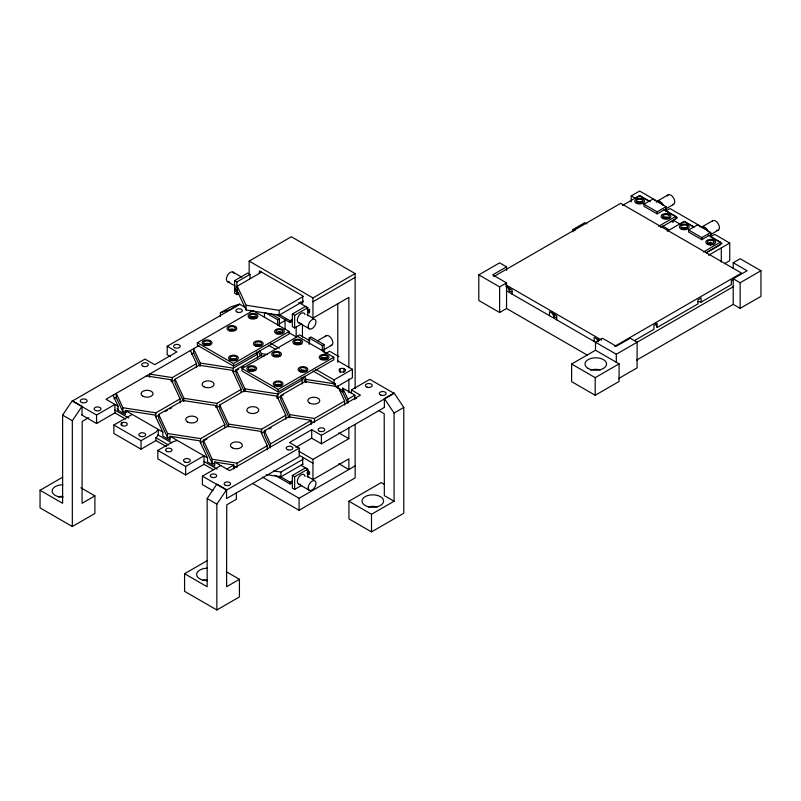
<?xml version="1.0" encoding="UTF-8"?>
<svg xmlns="http://www.w3.org/2000/svg" width="801" height="801" viewBox="0 0 801 801"><rect width="100%" height="100%" fill="white"/><g stroke="black" fill="none" stroke-linecap="round" stroke-linejoin="round"><path stroke-width="1.2" d="M285.076 329.321L285.076 319.319M296.17 336.971L296.17 326.968M302.448 337.161L302.448 324.665M307.003 314.683L312.951 318.117L312.951 297.942L355.143 273.572L291.354 236.746L249.161 261.106L249.161 274.162M307.003 476.144L312.951 479.579L312.951 459.404L348.856 438.668L348.856 427.474M337.772 388.495L337.772 386.002M337.772 362.242L337.772 303.469M348.866 392.62L348.866 378.953M348.866 367.829L348.866 297.371L312.951 318.117M355.143 388.505L355.143 273.572M80.911 487.799L94.898 495.879L94.898 513.491L72.33 526.517L40.05 507.884L40.05 490.272L62.618 503.298L62.618 415.118L72.33 400.66L82.042 406.267L82.042 415.118M72.33 526.517L72.33 420.725L82.042 406.267M226.513 571.864L239.429 579.313L239.429 596.925L216.851 609.962L184.57 591.328L184.57 573.706L207.149 586.743L207.149 498.562L216.851 484.094L226.563 489.701L226.563 498.562L299.224 456.6L299.224 448.129L289.521 442.522L311.709 429.716L321.411 435.323L394.082 393.371L369.812 379.354L351.439 389.957L351.439 393.351M216.851 609.962L216.851 504.159L226.563 489.701M155.945 440.58L155.945 437.757L158.288 435.113L158.288 429.456L155.945 432.099L141.036 440.71L113.862 425.021L113.862 433.491L141.036 449.181L155.945 440.58L166.448 446.648M238.908 293.446L236.886 294.618L234.593 293.296L234.593 280.64L247.769 273.041L250.062 274.363L250.062 278.718M234.593 280.64L236.886 281.962L250.062 274.363M303.379 301.186L279.189 315.153L246.127 310.037L237.276 290.953L237.276 286.157L261.466 272.18M220.395 312.821L230.107 307.214L239.809 303.959L230.107 309.566L220.395 312.821L220.395 316.555M170.423 356.615L167.189 354.753L167.189 346.272L239.849 304.32L245.106 307.354M197.366 342.758L253.016 310.628L289.121 331.474L289.121 333.987L233.471 366.117L197.366 345.271L197.366 342.758L233.471 363.604L289.121 331.474M198.988 345.581L106.002 399.268L118.147 406.277L118.147 410.332L125.367 414.497L125.367 410.442L154.903 415.018L162.823 432.069L162.823 436.124L170.042 440.29L170.042 436.245L199.579 440.81L207.499 457.862L207.499 461.917L214.718 466.082L214.718 462.037L233.862 465.001L233.862 469.046M114.082 398.658L116.215 397.426L116.215 393.371L122.873 407.719L122.873 411.764L126.548 412.335M191.459 353.982L193.602 352.75L193.602 348.695L200.25 363.043L200.25 366.077M88.691 417.671L82.213 421.406L82.072 503.288L94.898 495.879M167.189 346.272L176.891 351.879L154.703 364.695L145.001 359.088L72.33 401.041L96.561 415.028L114.923 404.425L114.923 412.895L96.561 423.499L81.812 414.988M237.276 286.157L246.127 305.241L279.189 310.347L303.379 296.38M149.617 377.131L149.617 374.087L172.275 377.591L196.465 363.624L190.398 350.548M265.501 312.76L277.657 319.779L279.419 318.768L279.419 325.987M183.379 401.201L175.049 383.248L175.049 379.193L199.239 365.226L232.29 370.342L241.141 389.416L241.141 392.46M175.429 379.824L172.275 381.646L172.275 377.591M312.951 301.747L355.143 277.406M301.737 323.864L294.648 327.959L292.355 326.638L292.355 313.992L305.531 306.382L307.814 307.704L307.814 315.754M279.108 324.005L286.037 320M292.355 313.992L294.648 315.314L307.814 307.704M279.399 314.603L290.062 320.76L292.355 319.439M307.634 310.608L309.747 309.396M276.195 314.513L290.062 322.523L292.355 321.201M307.634 312.37L309.747 311.158M113.862 425.021L132.235 414.407M122.873 407.719L155.925 412.825L180.115 398.858L171.254 379.784L146.413 375.939M200.25 363.043L233.301 368.15L257.491 354.182L256.45 351.939M169.992 437.937L167.549 437.566L158.698 418.482L158.698 414.427L182.888 400.46L215.93 405.576L224.791 424.65L224.791 427.694M244.405 391.759L236.075 373.807L236.075 369.752L260.265 355.784L263.94 356.355M159.079 415.058L155.925 416.88L155.925 412.825M165.386 411.414L167.489 410.202M169.592 408.991L171.694 407.769M238.558 369.171L233.301 372.205L233.301 368.15M241.712 367.349L243.824 366.127M242.042 368.55L297.692 336.42L333.797 357.266L333.797 359.779L278.147 391.909L242.042 371.063L242.042 368.55L278.147 389.396L333.797 357.266M40.05 490.272L62.618 477.236M309.166 344.47L309.166 337.972L310.918 336.951L324.095 344.56L324.095 352.991M317.426 340.795L326.337 335.659M175.049 379.193L183.9 398.277L216.951 403.384L241.141 389.416M309.166 337.972L322.332 345.571L324.095 344.56M228.055 427.003L219.724 409.041L219.724 404.986L243.915 391.018L276.966 396.135L285.817 415.218L285.817 419.263M220.105 405.616L216.951 407.439L216.951 403.384M323.794 349.797L331.704 345.221M213.446 469.776L204.005 464.32L185.632 474.933L157.847 458.893L157.847 450.412L172.756 441.812L177.341 440.46M325.366 353.702L329.622 351.249L338.913 356.615M587.353 355.153L506.542 308.495L499.614 312.5L478.808 300.495L478.808 274.873L499.614 262.858L506.542 266.863L506.542 270.297M158.698 414.427L167.549 433.511L200.6 438.618L224.791 424.65M236.075 369.752L244.926 388.835L277.977 393.942L302.167 379.974L301.126 377.732M214.588 463.719L212.225 463.358L203.374 444.275L203.374 440.22L227.564 426.252L260.615 431.369L267.264 445.716L267.264 449.761M289.081 417.561L280.75 399.599L280.75 395.544L304.941 381.576L337.992 386.693L344.65 401.041L344.65 405.086M206.908 439.028L200.6 442.673L200.6 438.618M283.234 394.963L277.977 397.997L277.977 393.942M506.542 266.863L492.675 274.873L506.542 282.883L506.542 308.495M573.035 231.839L573.035 229.486L584.82 222.688L586.903 223.89M631.208 201.912L631.208 195.905L639.639 191.038L655.418 200.15M493.756 276.605L620.685 203.324L741.536 273.101L614.607 346.382M622.517 205.426L639.639 195.544L650.262 201.672M641.661 201.692L639.528 202.923L637.446 201.722M315.804 369.391L334.017 379.904L352.39 369.301L337.772 360.85M157.847 450.412L185.632 466.452L204.005 455.849L204.005 464.32M478.808 274.873L499.614 286.878L506.542 282.883M219.724 404.986L228.575 424.069L261.627 429.186L285.817 415.218M656.339 202.252A5.487 3.174 60 0 1 657.2 201.171L668.084 194.883M336.18 387.133L352.39 377.772L352.39 369.301M270.468 447.919L264.4 434.833L264.4 430.778L288.59 416.81L311.249 420.325L311.249 424.37M265.832 430.808L261.627 433.231L261.627 429.186M268.986 428.986L271.088 427.764M664.279 209.772L657.15 213.887L643.974 206.278L643.974 204.215L657.15 211.824L666.042 206.688L666.042 211.514M212.916 490.683L202.423 484.625L202.423 476.154L220.796 465.541M665.541 209.021L673.461 204.455M226.853 469.046L233.862 465.001M203.374 440.22L212.225 459.303L237.066 463.148L267.264 445.716M270.468 446.898L270.468 443.864L311.249 420.325M280.75 395.544L289.612 414.628L314.453 418.472L344.65 401.041M354.863 395.143L342.718 388.135L342.718 392.18L347.854 403.243L347.854 399.188L354.863 395.143L354.863 399.659M658.622 226.272L675.744 216.39L675.744 218.903L660.765 227.554M671.008 221.096L673.16 222.338L673.16 220.125L677.436 217.662L665.821 210.953L669.976 208.55L700.094 225.942M667.193 231.219L684.314 221.336L693.876 226.853M295.859 447.338L311.709 438.187L321.411 443.794L384.46 407.399M384.37 407.449L384.37 398.588L394.082 392.981L403.784 407.449L403.784 513.241L371.504 531.884L348.936 518.848L348.936 501.236L381.216 482.592L384.42 484.445M299.224 448.129L226.563 490.082L202.423 476.154M686.337 227.484L684.204 228.716L682.122 227.514M701.235 227.604A5.487 3.174 60 0 1 701.876 226.963L712.76 220.675M273.562 470.918L280.901 472.059L302.998 459.303M266.212 474.582L280.901 476.855L302.998 464.109M348.936 501.236L371.504 514.262L394.082 501.236L394.082 413.046L403.784 407.449M708.955 235.564L701.826 239.679L688.65 232.07L688.65 230.007L701.826 237.617L710.717 232.48L710.717 236.095M301.737 485.336L294.638 489.431L292.355 488.109L292.355 475.454L305.531 467.844L307.814 469.166L307.814 477.216M710.217 234.813L718.137 230.247M292.355 475.454L294.638 476.775L307.814 469.166M279.399 476.064L290.062 482.222L292.355 480.9M275.133 475.363L290.062 483.984L292.355 482.663M307.634 473.842L309.747 472.62M708.955 243.144L710.717 242.122M703.298 252.065L720.419 242.182L720.419 244.695L706.512 252.726M312.951 479.579L348.866 458.843L348.866 469.516L338.783 463.699M705.941 252.786L722.112 243.454L710.497 236.746L714.652 234.343L729.731 243.053L729.731 260.665L724.464 263.709M708.555 255.279L729.731 243.053M262.317 477.036L299.083 498.262L355.143 465.892M184.57 573.706L207.149 560.68M252.585 483.434L299.083 510.277L355.143 477.907L355.143 424.7M733.215 268.455L733.215 262.738L740.144 258.733L760.95 270.748L760.95 296.36L740.144 308.375L733.215 304.37L636.615 360.14M571.624 364.034L595.503 350.247L619.083 363.864L619.083 381.476L595.203 395.263L571.624 381.646L571.624 364.034L595.203 377.651L619.083 363.864M733.215 304.37L733.215 278.748L747.083 270.748L733.215 262.738M734.527 278.748L731.323 280.59L731.323 284.645L701.125 302.077L697.571 301.536M634.532 340.535L653.936 329.321L653.936 325.266L657.14 323.424L657.14 327.469L697.921 303.929L697.921 299.874L701.125 298.032L701.125 302.077M506.542 290.883L616.309 354.252L733.215 286.758M733.215 278.748L740.144 282.753L760.95 270.748M239.429 579.313L226.593 586.722L226.743 504.85L236.445 499.243L236.265 492.955M618.382 378.673L637.105 367.869L637.105 342.247L630.177 338.242L616.309 346.252L602.432 338.242L595.503 342.247L595.503 350.247M643.974 204.215L652.865 199.099L666.042 206.688M688.65 230.007L697.541 224.891L710.717 232.48M657.2 201.171L657.601 200.981A5.487 3.174 60 0 1 662.587 204.085L662.968 204.756A5.487 3.174 60 0 1 663.278 205.446M701.876 226.963L702.277 226.773A5.487 3.174 60 0 1 707.263 229.877L707.643 230.548A5.487 3.174 60 0 1 708.214 231.94M506.983 285.807L509.546 291.324L511.989 291.704M551.619 311.509L554.222 317.116L556.675 317.496M229.396 329.782L232.981 330.342M259.794 350.397L261.286 353.601L267.434 354.553M273.592 355.504L278.518 356.265M304.48 376.2L305.962 379.394L335.499 383.959L335.499 385.992M310.898 421.977L314.453 422.527M233.522 466.653L237.066 467.203M657.361 201.091L662.587 204.085M702.036 226.883L707.263 229.877M664.069 209.642L675.744 216.39M707.683 234.823L720.419 242.182M649.14 201.331L639.639 195.844L635.373 198.308L631.208 195.905M693.816 227.124L684.314 221.637L680.049 224.1L673.16 220.125M663.458 216.741L666.692 218.613M662.387 225.912L668.505 229.456M573.035 229.486L575.058 230.658M505.621 284.705L601.661 340.145M505.852 286.428L512.039 290.002L512.039 294.057M599.328 340.405L594.172 337.421L594.172 341.476M249.161 261.106L312.951 297.942M300.645 302.047L302.698 303.229L302.698 295.829L259.404 270.838L259.404 273.301M298.733 302.538L306.012 306.743M306.883 308.846L309.486 310.347L309.486 312.911L307.744 311.909M232.901 272.05L241.812 277.196M227.494 281.602L235.414 286.177M298.433 322.553L309.316 328.841M237.797 290.583L234.593 288.73L236.886 287.409L236.886 281.962M234.593 290.493L237.797 292.345M270.297 313.501L279.419 318.768M309.897 340.836L299.564 334.868L296.17 336.841L289.101 332.755M250.353 310.387L252.455 311.599M270.638 343.309L279.219 348.265M351.439 389.957L360.41 395.143L229.627 470.648L214.718 462.037M268.355 345.191L275.844 349.516M313.031 370.983L335.499 383.959M378.803 410.623L384.2 413.737L384.34 495.609L394.082 501.236M335.038 386.142L343.239 390.878M339.624 390.397L342.718 392.18M338.773 432.85L348.856 438.668M298.893 451.283L312.951 459.404M299.454 455.419L312.951 463.218M300.816 465.211L306.012 468.205M306.883 470.307L309.476 471.809L309.476 474.372L306.883 472.87M298.423 484.024L309.316 490.302M125.367 410.442L162.823 432.069M170.042 436.245L207.499 457.862M114.633 409.902L128.661 418.002M157.797 434.823L171.825 442.923M204.005 461.466L217.141 469.086M114.923 412.895L125.747 419.143M155.945 437.757L168.55 445.036M62.618 415.118L72.33 420.725M207.149 498.562L216.851 504.159M354.432 397.336L356.425 398.487M384.37 398.588L394.082 413.046M655.629 324.205L657.14 327.469M596.815 338.423L598.377 341.787M342.718 388.135L347.854 399.188M301.506 369.802L302.498 371.934M302.988 377.051L305.461 382.377M256.831 344.009L257.822 346.142M258.312 351.259L260.295 355.524M264.4 430.778L270.468 443.864M193.602 352.75L199.739 365.987M116.215 397.426L122.873 411.764M113.011 395.223L118.147 406.277M117.116 408.12L118.147 410.332M740.144 282.753L740.144 308.375M721.3 247.92L721.3 262.017M710.497 242.753L710.497 245.156M701.826 237.617L701.826 239.679M657.15 211.824L657.15 213.887M616.309 354.252L616.309 362.262M595.203 377.651L595.203 395.263M556.715 319.849L556.715 315.794L549.496 311.629L549.496 315.684M554.222 314.082L554.222 317.116M509.546 288.29L509.546 291.324M499.614 286.878L499.614 312.5M371.504 514.262L371.504 531.884M343.909 368.6L343.909 372.235M340.024 368.901L340.024 372.525M334.017 379.904L334.017 384.42M322.332 345.571L322.332 350.988M321.411 435.323L321.411 443.794M314.453 418.472L314.453 421.506M311.709 429.716L311.709 438.187M305.962 379.394L305.962 382.427M302.698 457.291L302.698 464.7M302.167 379.974L302.167 384.029M299.083 498.262L299.083 510.277M294.648 315.314L294.648 327.959M294.638 476.775L294.638 489.431M290.062 320.76L290.062 322.523M290.062 482.222L290.062 483.984M289.612 414.628L289.612 417.671M280.901 472.059L280.901 476.855M279.189 310.347L279.189 315.153M278.147 389.396L278.147 391.909M277.657 319.779L277.657 325.196M276.966 396.135L276.966 398.157M264.48 313.261L264.48 317.596M261.286 353.601L261.286 355.624M257.491 354.182L257.491 358.237M246.127 305.241L246.127 310.037M244.926 388.835L244.926 390.858M237.066 463.148L237.066 466.182M236.886 291.354L236.886 294.618M233.471 363.604L233.471 366.117M228.575 424.069L228.575 426.092M215.93 405.576L215.93 407.599M212.225 459.303L212.225 463.358M196.465 363.624L196.465 367.679M185.632 466.452L185.632 474.933M183.9 398.277L183.9 401.311M180.115 398.858L180.115 402.913M171.254 379.784L171.254 381.807M167.549 433.511L167.549 437.566M141.036 440.71L141.036 449.181M121.832 422.878L121.832 425.301M96.561 415.028L96.561 423.499M590.387 370.162A10.783 6.228 0 0 1 600.339 369.912M294.508 343.939A3.224 1.862 0 0 1 297.622 342.558A3.224 1.862 0 0 1 300.735 343.939M320.891 359.118A3.424 1.972 0 0 1 323.844 357.727A3.424 1.972 0 0 1 327.188 358.768M250.152 317.697A3.224 1.862 0 0 1 253.366 316.785A3.224 1.862 0 0 1 256.06 318.147M276.585 332.856A3.424 1.972 0 0 1 282.513 332.976M234.032 273.501A5.487 3.174 -60 0 0 229.907 272.65A5.487 3.174 -60 0 0 226.423 278.788L226.423 279.419A5.487 3.174 -60 0 0 229.346 281.782M304.53 313.571A5.487 3.174 -60 0 0 300.305 314.012A5.487 3.174 -60 0 0 297.361 319.739L297.351 320.37A5.487 3.174 -60 0 0 299.764 322.833M304.78 313.972A5.487 3.174 -60 0 1 304.971 314.453M305.081 476.465A5.487 3.174 -60 0 0 301.106 474.883A5.487 3.174 -60 0 0 297.361 481.211L297.351 481.832A5.487 3.174 -60 0 0 300.275 484.194M330.362 345.491A5.487 3.174 60 0 0 332.795 343.058L332.795 342.428A5.487 3.174 60 0 0 329.611 336.48A5.487 3.174 60 0 0 325.376 336.61M275.264 385.341A3.334 1.922 0 0 1 278.578 384.4A3.334 1.922 0 0 1 281.371 385.802M248.861 370.102A3.334 1.922 0 0 1 252.185 369.151A3.334 1.922 0 0 1 254.968 370.563M300.085 371.013A3.334 1.922 0 0 1 303.409 370.062A3.334 1.922 0 0 1 306.192 371.474M273.682 355.774A3.334 1.922 0 0 1 277.006 354.823A3.334 1.922 0 0 1 279.789 356.235M320.871 359.279A3.334 1.922 0 0 1 324.095 357.857A3.334 1.922 0 0 1 327.309 359.279M294.478 344.04A3.334 1.922 0 0 1 297.692 342.608A3.334 1.922 0 0 1 300.916 344.04M230.247 360.009A3.334 1.922 0 0 1 233.471 358.588A3.334 1.922 0 0 1 236.696 360.009M203.855 344.77A3.334 1.922 0 0 1 207.069 343.349A3.334 1.922 0 0 1 210.293 344.77M255.068 345.682A3.334 1.922 0 0 1 258.292 344.25A3.334 1.922 0 0 1 261.516 345.682M228.675 330.443A3.334 1.922 0 0 1 231.9 329.011A3.334 1.922 0 0 1 235.114 330.443M276.525 333.026A3.334 1.922 0 0 1 282.302 333.026M250.132 317.777A3.334 1.922 0 0 1 255.909 317.777M368.23 506.963A10.783 6.228 0 0 1 377.351 506.963M207.419 580.675A10.783 6.228 0 0 1 196.635 574.447A10.783 6.228 0 0 1 207.419 568.219M202.863 580.335A10.783 6.228 0 0 1 207.419 579.754M62.899 497.241A10.783 6.228 0 0 1 52.115 491.013A10.783 6.228 0 0 1 62.899 484.785M58.343 496.89A10.783 6.228 0 0 1 62.899 496.31M712.119 221.316A5.487 3.174 60 0 1 718.527 224.26A5.487 3.174 60 0 1 716.735 230.368M681.431 228.495A3.334 1.922 0 0 1 687.208 228.495M707.824 243.734A3.334 1.922 0 0 1 713.601 243.734M667.223 195.965A5.487 3.174 60 0 1 673.481 197.797A5.487 3.174 60 0 1 672.56 204.625M636.425 203.164A3.334 1.922 0 0 1 639.639 201.732A3.334 1.922 0 0 1 642.863 203.164M662.817 218.403A3.334 1.922 0 0 1 666.042 216.971A3.334 1.922 0 0 1 669.256 218.403M308.245 326.027L308.245 326.658A5.487 3.174 -60 0 0 314.122 326.798A5.487 3.174 -60 0 0 314.142 319.128A5.487 3.174 -60 0 0 308.245 326.027M308.245 487.489L308.245 488.119A5.487 3.174 -60 0 0 314.122 488.26A5.487 3.174 -60 0 0 314.142 480.59A5.487 3.174 -60 0 0 308.245 487.489M588.154 368.43A10.783 6.228 0 0 0 606.197 365.636A10.783 6.228 0 0 0 592.99 358.007A10.783 6.228 0 0 0 588.154 368.43M143.329 366.357A3.334 1.922 0 0 0 148.335 364.695A3.334 1.922 0 0 0 143.329 363.023A3.334 1.922 0 0 0 143.329 366.357M174.538 347.634A3.334 1.922 0 0 0 180.115 346.773A3.334 1.922 0 0 0 176.03 344.42A3.334 1.922 0 0 0 174.538 347.634M287.849 449.802A3.334 1.922 0 0 0 292.856 448.129A3.334 1.922 0 0 0 287.849 446.467A3.334 1.922 0 0 0 287.849 449.802M319.749 431.379A3.334 1.922 0 0 0 324.745 429.716A3.334 1.922 0 0 0 319.749 428.054A3.334 1.922 0 0 0 319.749 431.379M340.685 371.824A3.224 1.862 0 0 0 345.521 370.212A3.224 1.862 0 0 0 340.685 368.6A3.224 1.862 0 0 0 340.685 371.824M367.018 387.163A3.424 1.972 0 0 0 372.255 385.561A3.424 1.972 0 0 0 367.238 383.739A3.424 1.972 0 0 0 367.018 387.163M166.508 451.303A3.224 1.862 0 0 0 171.895 450.472A3.224 1.862 0 0 0 167.96 448.2A3.224 1.862 0 0 0 166.508 451.303M140.425 436.385A3.424 1.972 0 0 0 145.672 434.783A3.424 1.972 0 0 0 140.656 432.961A3.424 1.972 0 0 0 140.425 436.385M121.832 425.511A3.224 1.862 0 0 0 127.219 424.68A3.224 1.862 0 0 0 123.274 422.397A3.224 1.862 0 0 0 121.832 425.511M95.75 410.593A3.424 1.972 0 0 0 100.996 408.991A3.424 1.972 0 0 0 95.97 407.168A3.424 1.972 0 0 0 95.75 410.593M211.854 477.396A3.224 1.862 0 0 0 216.681 475.784A3.224 1.862 0 0 0 211.854 474.172A3.224 1.862 0 0 0 211.854 477.396M185.111 462.177A3.424 1.972 0 0 0 190.348 460.575A3.424 1.972 0 0 0 185.331 458.763A3.424 1.972 0 0 0 185.111 462.177M237.466 312.23A3.224 1.862 0 0 0 242.302 310.618A3.224 1.862 0 0 0 237.466 309.006A3.224 1.862 0 0 0 237.466 312.23M380.886 395.173A3.424 1.972 0 0 0 386.122 393.571A3.424 1.972 0 0 0 381.106 391.749A3.424 1.972 0 0 0 380.886 395.173M81.882 402.583A3.424 1.972 0 0 0 87.129 400.981A3.424 1.972 0 0 0 82.102 399.168A3.424 1.972 0 0 0 81.882 402.583M225.051 485.106A3.224 1.862 0 0 0 230.448 484.275A3.224 1.862 0 0 0 226.503 481.992A3.224 1.862 0 0 0 225.051 485.106M276.475 385.461A3.334 1.922 0 0 0 281.481 383.789A3.334 1.922 0 0 0 276.475 382.127A3.334 1.922 0 0 0 276.475 385.461M274.683 385.792A4.906 2.834 0 0 0 282.883 384.52A4.906 2.834 0 0 0 276.876 381.056A4.906 2.834 0 0 0 274.683 385.792M250.082 370.212A3.334 1.922 0 0 0 255.078 368.55A3.334 1.922 0 0 0 250.082 366.888A3.334 1.922 0 0 0 250.082 370.212M249.301 371.003A4.906 2.834 0 0 0 256.65 368.55A4.906 2.834 0 0 0 249.301 366.097A4.906 2.834 0 0 0 249.301 371.003M300.615 370.823A3.334 1.922 0 0 0 306.192 369.962A3.334 1.922 0 0 0 302.107 367.599A3.334 1.922 0 0 0 300.615 370.823M300.515 371.914A4.906 2.834 0 0 0 307.874 369.461A4.906 2.834 0 0 0 300.515 367.008A4.906 2.834 0 0 0 300.515 371.914M274.903 355.884A3.334 1.922 0 0 0 279.909 354.222A3.334 1.922 0 0 0 274.903 352.55A3.334 1.922 0 0 0 274.903 355.884M274.122 356.665A4.906 2.834 0 0 0 281.471 354.222A4.906 2.834 0 0 0 274.122 351.769A4.906 2.834 0 0 0 274.122 356.665M321.732 358.628A3.334 1.922 0 0 0 327.309 357.757A3.334 1.922 0 0 0 323.234 355.404A3.334 1.922 0 0 0 321.732 358.628M321.642 359.719A4.906 2.834 0 0 0 329.001 357.266A4.906 2.834 0 0 0 321.642 354.813A4.906 2.834 0 0 0 321.642 359.719M295.339 343.389A3.334 1.922 0 0 0 300.916 342.518A3.334 1.922 0 0 0 296.831 340.165A3.334 1.922 0 0 0 295.339 343.389M295.249 344.47A4.906 2.834 0 0 0 302.598 342.027A4.906 2.834 0 0 0 295.249 339.574A4.906 2.834 0 0 0 295.249 344.47M309.566 403.103A5.987 3.454 0 0 0 319.579 401.551A5.987 3.454 0 0 0 312.25 397.326A5.987 3.454 0 0 0 309.566 403.103M203.865 386.753A5.987 3.454 0 0 0 213.877 385.201A5.987 3.454 0 0 0 206.548 380.976A5.987 3.454 0 0 0 203.865 386.753M248.54 412.545A5.987 3.454 0 0 0 258.553 410.993A5.987 3.454 0 0 0 251.224 406.768A5.987 3.454 0 0 0 248.54 412.545M187.514 421.987A5.987 3.454 0 0 0 197.517 420.435A5.987 3.454 0 0 0 190.187 416.21A5.987 3.454 0 0 0 187.514 421.987M232.19 447.779A5.987 3.454 0 0 0 242.192 446.227A5.987 3.454 0 0 0 234.863 442.002A5.987 3.454 0 0 0 232.19 447.779M142.828 396.195A5.987 3.454 0 0 0 152.841 394.643A5.987 3.454 0 0 0 145.512 390.407A5.987 3.454 0 0 0 142.828 396.195M231.799 359.659A3.334 1.922 0 0 0 236.806 357.997A3.334 1.922 0 0 0 231.799 356.325A3.334 1.922 0 0 0 231.799 359.659M230.007 359.999A4.906 2.834 0 0 0 238.207 358.728A4.906 2.834 0 0 0 232.2 355.264A4.906 2.834 0 0 0 230.007 359.999M205.406 344.42A3.334 1.922 0 0 0 210.403 342.758A3.334 1.922 0 0 0 205.406 341.086A3.334 1.922 0 0 0 205.406 344.42M204.625 345.211A4.906 2.834 0 0 0 211.975 342.758A4.906 2.834 0 0 0 204.625 340.305A4.906 2.834 0 0 0 204.625 345.211M255.94 345.031A3.334 1.922 0 0 0 261.516 344.16A3.334 1.922 0 0 0 257.431 341.807A3.334 1.922 0 0 0 255.94 345.031M255.839 346.112A4.906 2.834 0 0 0 263.199 343.669A4.906 2.834 0 0 0 255.839 341.216A4.906 2.834 0 0 0 255.839 346.112M230.227 330.092A3.334 1.922 0 0 0 235.234 328.42A3.334 1.922 0 0 0 230.227 326.758A3.334 1.922 0 0 0 230.227 330.092M229.446 330.873A4.906 2.834 0 0 0 236.796 328.42A4.906 2.834 0 0 0 229.446 325.977A4.906 2.834 0 0 0 229.446 330.873M277.056 332.836A3.334 1.922 0 0 0 282.633 331.964A3.334 1.922 0 0 0 278.558 329.611A3.334 1.922 0 0 0 277.056 332.836M276.966 333.917A4.906 2.834 0 0 0 284.315 331.474A4.906 2.834 0 0 0 276.966 329.021A4.906 2.834 0 0 0 276.966 333.917M250.663 317.586A3.334 1.922 0 0 0 256.24 316.725A3.334 1.922 0 0 0 252.155 314.372A3.334 1.922 0 0 0 250.663 317.586M250.573 318.678A4.906 2.834 0 0 0 257.922 316.225A4.906 2.834 0 0 0 250.573 313.782A4.906 2.834 0 0 0 250.573 318.678M367.399 506.462A10.783 6.228 0 0 0 383.579 501.076A10.783 6.228 0 0 0 367.399 495.679A10.783 6.228 0 0 0 367.399 506.462M681.961 228.305A3.334 1.922 0 0 0 687.538 227.434A3.334 1.922 0 0 0 683.453 225.081A3.334 1.922 0 0 0 681.961 228.305M708.354 243.544A3.334 1.922 0 0 0 713.931 242.683A3.334 1.922 0 0 0 709.856 240.32A3.334 1.922 0 0 0 708.354 243.544M681.871 229.386A4.906 2.834 0 0 0 689.22 226.943A4.906 2.834 0 0 0 681.871 224.49A4.906 2.834 0 0 0 681.871 229.386M707.253 244.185A4.906 2.834 0 0 0 715.453 242.913A4.906 2.834 0 0 0 709.446 239.449A4.906 2.834 0 0 0 707.253 244.185M637.286 202.503A3.334 1.922 0 0 0 642.863 201.642A3.334 1.922 0 0 0 638.777 199.289A3.334 1.922 0 0 0 637.286 202.503M663.679 217.752A3.334 1.922 0 0 0 669.256 216.881A3.334 1.922 0 0 0 665.18 214.528A3.334 1.922 0 0 0 663.679 217.752M637.185 203.594A4.906 2.834 0 0 0 644.545 201.151A4.906 2.834 0 0 0 637.185 198.698A4.906 2.834 0 0 0 637.185 203.594M662.567 218.393A4.906 2.834 0 0 0 670.777 217.121A4.906 2.834 0 0 0 664.77 213.657A4.906 2.834 0 0 0 662.567 218.393"/></g></svg>
